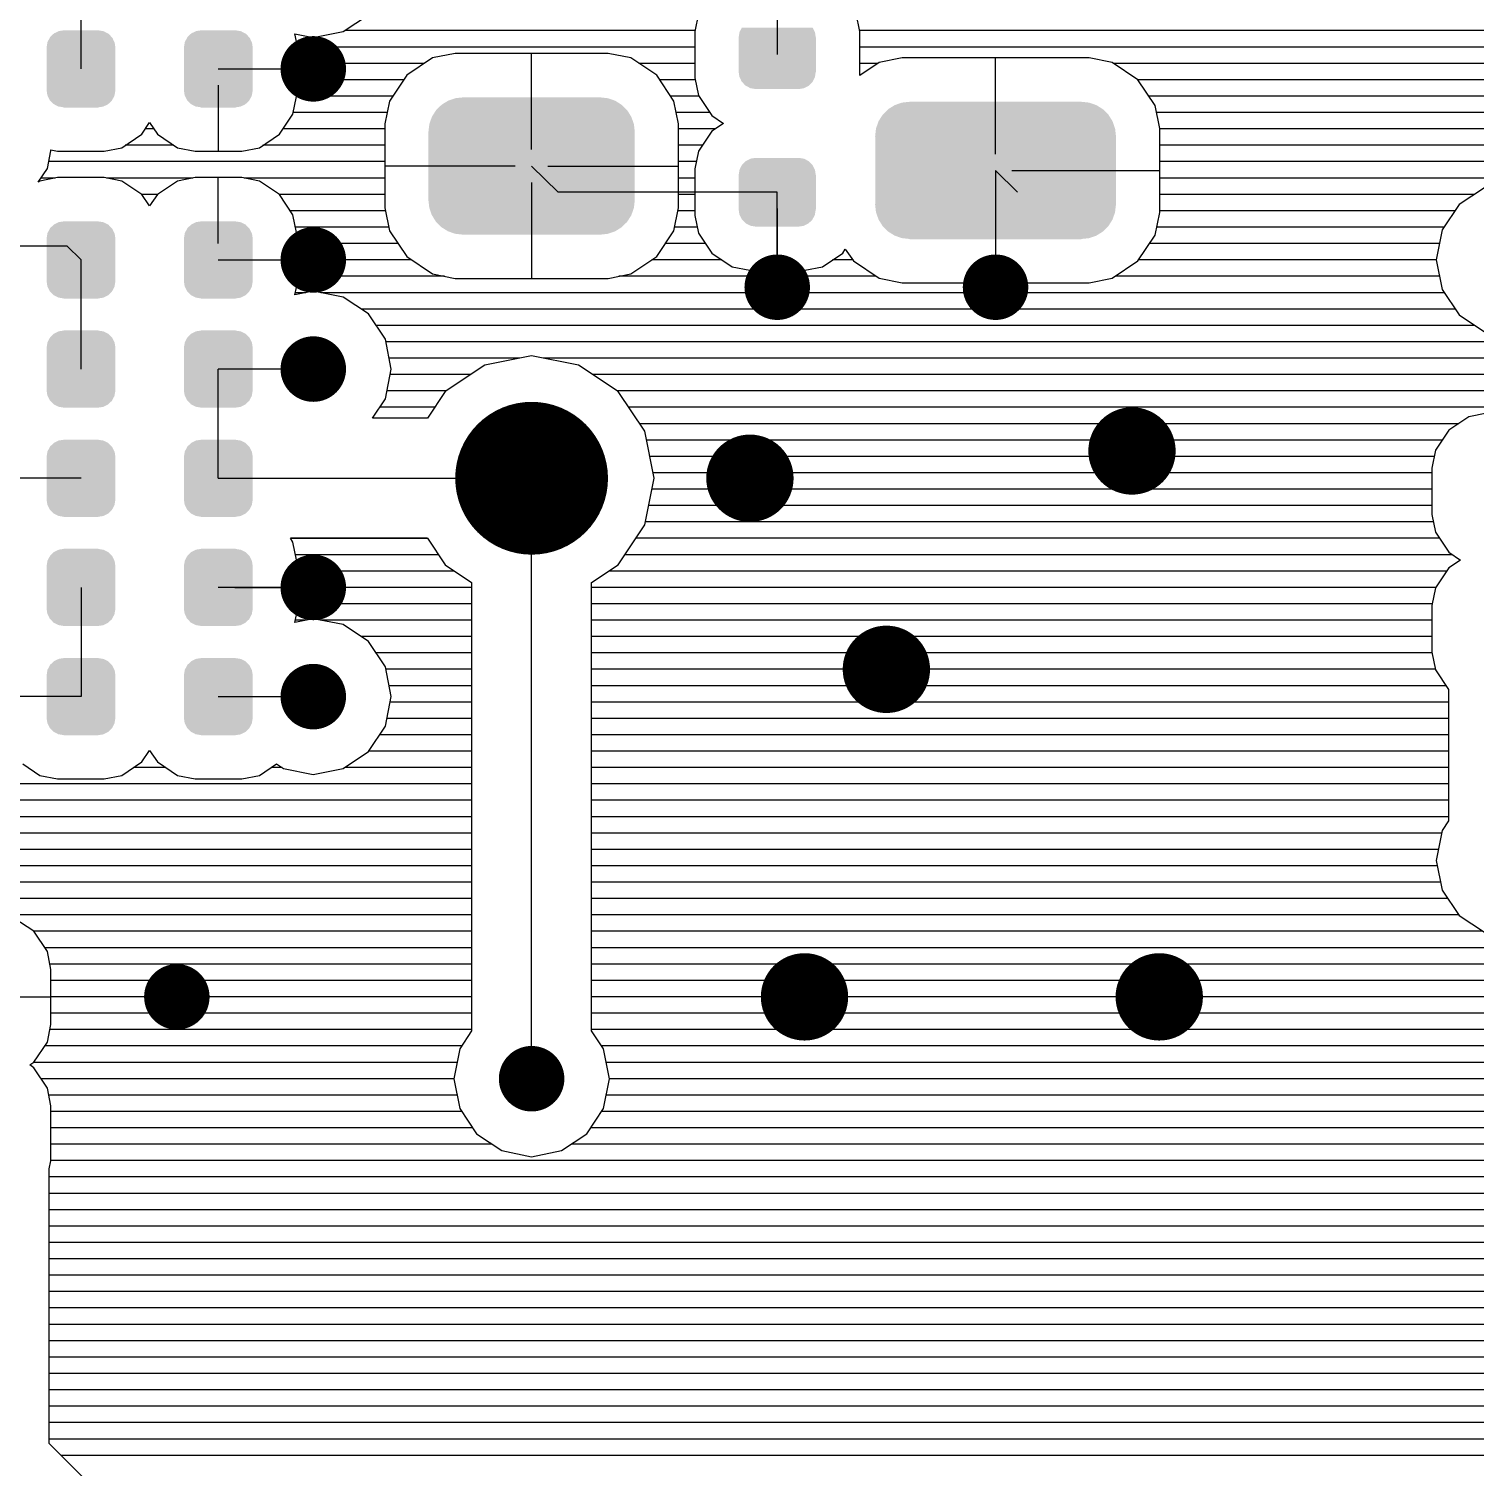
# Model space of a CAD drawing. Extents: x 295 to 953, y 10 to 290.
# Drawn here: x 559.06 to 602.8, y 103.53 to 147.03 of the extents above; entities that cross this region are included whole.
import ezdxf

# ---------------------------------------------------------------- set-up
doc = ezdxf.new("R2010")
doc.units = 0
doc.header["$LTSCALE"] = 5
doc.header["$MEASUREMENT"] = 0
doc.layers.get('0').update_dxf_attribs({"linetype": 'CONTINUOUS', "lineweight": 25})
doc.layers.add('DV-DPO-A6_BOT', color=7, linetype='CONTINUOUS')

msp = doc.modelspace()

# ---------------------------------------------------------------- linework, layer by layer
for points, const_width in [([(568.155, 145.823, -1), (567.164, 145.823, -1)], 0.991), ([(568.155, 140.045, -1), (567.164, 140.045, -1)], 0.991), ([(582.188, 139.219, -1), (581.198, 139.219, -1)], 0.991), ([(588.792, 139.219, -1), (587.802, 139.219, -1)], 0.991), ([(568.155, 136.743, -1), (567.164, 136.743, -1)], 0.991), ([(575.419, 133.441, -1), (573.108, 133.441, -1)], 2.311), ([(593.085, 134.266, -1), (591.764, 134.266, -1)], 1.321), ([(581.528, 133.441, -1), (580.207, 133.441, -1)], 1.321), ([(568.155, 130.139, -1), (567.164, 130.139, -1)], 0.991), ([(585.655, 127.662, -1), (584.334, 127.662, -1)], 1.321), ([(568.155, 126.837, -1), (567.164, 126.837, -1)], 0.991), ([(583.179, 117.756, -1), (581.858, 117.756, -1)], 1.321), ([(593.91, 117.756, -1), (592.589, 117.756, -1)], 1.321), ([(564.027, 117.756, -1), (563.037, 117.756, -1)], 0.991), ([(574.759, 115.28, -1), (573.768, 115.28, -1)], 0.991)]:
    msp.add_lwpolyline(points, format="xyb", close=True, dxfattribs=dict(const_width=const_width))
for points in [[(561.283, 146.967), (561.154, 146.988), (559.966, 146.967), (560.111, 146.988)], [(561.154, 146.988), (561.154, 146.992), (560.111, 146.988), (560.111, 146.992)], [(565.437, 146.967), (565.308, 146.988), (564.12, 146.967), (564.265, 146.988)], [(565.308, 146.988), (565.308, 146.992), (564.265, 146.988), (564.265, 146.992)], [(582.829, 146.937), (582.766, 147.069), (580.553, 146.937), (580.622, 147.069)], [(561.673, 146.474), (561.651, 146.619), (559.593, 146.474), (559.617, 146.619)], [(561.651, 146.619), (561.642, 146.636), (559.617, 146.619), (559.62, 146.636)], [(561.642, 146.636), (561.579, 146.767), (559.62, 146.636), (559.69, 146.767)], [(561.579, 146.767), (561.564, 146.782), (559.69, 146.767), (559.697, 146.782)], [(561.564, 146.782), (561.464, 146.886), (559.697, 146.782), (559.805, 146.886)], [(561.464, 146.886), (561.443, 146.896), (559.805, 146.886), (559.817, 146.896)], [(561.443, 146.896), (561.317, 146.962), (559.817, 146.896), (559.954, 146.962)], [(561.317, 146.962), (561.283, 146.967), (559.954, 146.962), (559.966, 146.967)], [(565.827, 146.474), (565.805, 146.619), (563.746, 146.474), (563.771, 146.619)], [(565.805, 146.619), (565.796, 146.636), (563.771, 146.619), (563.774, 146.636)], [(565.796, 146.636), (565.733, 146.767), (563.774, 146.636), (563.844, 146.767)], [(565.733, 146.767), (565.718, 146.782), (563.844, 146.767), (563.851, 146.782)], [(565.718, 146.782), (565.618, 146.886), (563.851, 146.782), (563.959, 146.886)], [(565.618, 146.886), (565.597, 146.896), (563.959, 146.886), (563.971, 146.896)], [(565.597, 146.896), (565.471, 146.962), (563.971, 146.896), (564.108, 146.962)], [(565.471, 146.962), (565.437, 146.967), (564.108, 146.962), (564.12, 146.967)], [(582.862, 145.731), (582.862, 146.774), (580.524, 145.731), (580.524, 146.774)], [(582.858, 146.774), (582.837, 146.921), (580.527, 146.774), (580.551, 146.921)], [(582.837, 146.921), (582.829, 146.937), (580.551, 146.921), (580.553, 146.937)], [(561.673, 146.471), (561.673, 146.474), (559.593, 146.471), (559.593, 146.474)], [(561.673, 145.176), (561.673, 146.471), (559.593, 145.176), (559.593, 146.471)], [(565.827, 146.471), (565.827, 146.474), (563.746, 146.471), (563.746, 146.474)], [(565.827, 145.176), (565.827, 146.471), (563.746, 145.176), (563.746, 146.471)], [(582.835, 145.585), (582.858, 145.731), (580.548, 145.585), (580.527, 145.731)], [(582.832, 145.568), (582.835, 145.585), (580.556, 145.568), (580.548, 145.585)], [(582.763, 145.436), (582.832, 145.568), (580.619, 145.436), (580.556, 145.568)], [(582.756, 145.422), (582.763, 145.436), (580.633, 145.422), (580.619, 145.436)], [(582.648, 145.317), (582.756, 145.422), (580.734, 145.317), (580.633, 145.422)], [(582.638, 145.307), (582.648, 145.317), (580.753, 145.307), (580.734, 145.317)], [(582.5, 145.24), (582.638, 145.307), (580.88, 145.24), (580.753, 145.307)], [(582.489, 145.234), (582.5, 145.24), (580.911, 145.234), (580.88, 145.24)], [(582.343, 145.212), (582.489, 145.234), (581.042, 145.212), (580.911, 145.234)], [(561.673, 145.173), (561.673, 145.176), (559.593, 145.173), (559.593, 145.176)], [(561.648, 145.028), (561.673, 145.173), (559.615, 145.028), (559.593, 145.173)], [(561.645, 145.01), (561.648, 145.028), (559.623, 145.01), (559.615, 145.028)], [(561.576, 144.879), (561.645, 145.01), (559.687, 144.879), (559.623, 145.01)], [(561.568, 144.864), (561.576, 144.879), (559.701, 144.864), (559.687, 144.879)], [(561.46, 144.761), (561.568, 144.864), (559.802, 144.761), (559.701, 144.864)], [(565.827, 145.173), (565.827, 145.176), (563.746, 145.173), (563.746, 145.176)], [(565.802, 145.028), (565.827, 145.173), (563.768, 145.028), (563.746, 145.173)], [(565.799, 145.01), (565.802, 145.028), (563.777, 145.01), (563.768, 145.028)], [(565.73, 144.879), (565.799, 145.01), (563.841, 144.879), (563.777, 145.01)], [(565.722, 144.864), (565.73, 144.879), (563.855, 144.864), (563.841, 144.879)], [(565.614, 144.761), (565.722, 144.864), (563.956, 144.761), (563.855, 144.864)], [(576.982, 144.739), (576.797, 144.856), (571.542, 144.739), (571.732, 144.856)], [(576.797, 144.856), (576.782, 144.862), (571.732, 144.856), (571.741, 144.862)], [(576.782, 144.862), (576.576, 144.934), (571.741, 144.862), (571.955, 144.934)], [(576.576, 144.934), (576.552, 144.937), (571.955, 144.934), (571.963, 144.937)], [(576.552, 144.937), (576.344, 144.96), (571.963, 144.937), (572.183, 144.96)], [(576.344, 144.96), (576.344, 144.965), (572.183, 144.96), (572.183, 144.965)], [(591.341, 144.728), (591.128, 144.802), (585.251, 144.728), (585.468, 144.802)], [(591.128, 144.802), (591.115, 144.803), (585.468, 144.802), (585.472, 144.803)], [(591.115, 144.803), (590.896, 144.827), (585.472, 144.803), (585.698, 144.827)], [(590.896, 144.827), (590.896, 144.833), (585.698, 144.827), (585.698, 144.833)], [(561.449, 144.75), (561.46, 144.761), (559.822, 144.75), (559.802, 144.761)], [(561.311, 144.685), (561.449, 144.75), (559.948, 144.685), (559.822, 144.75)], [(561.3, 144.68), (561.311, 144.685), (559.982, 144.68), (559.948, 144.685)], [(561.154, 144.659), (561.3, 144.68), (560.111, 144.659), (559.982, 144.68)], [(561.154, 144.654), (561.154, 144.659), (560.111, 144.654), (560.111, 144.659)], [(565.603, 144.75), (565.614, 144.761), (563.976, 144.75), (563.956, 144.761)], [(565.465, 144.685), (565.603, 144.75), (564.102, 144.685), (563.976, 144.75)], [(565.454, 144.68), (565.465, 144.685), (564.136, 144.68), (564.102, 144.685)], [(565.308, 144.659), (565.454, 144.68), (564.265, 144.659), (564.136, 144.68)], [(565.308, 144.654), (565.308, 144.659), (564.265, 144.654), (564.265, 144.659)], [(577.355, 144.157), (577.283, 144.366), (571.17, 144.157), (571.245, 144.366)], [(577.283, 144.366), (577.276, 144.378), (571.245, 144.366), (571.249, 144.378)], [(577.276, 144.378), (577.16, 144.565), (571.249, 144.378), (571.369, 144.565)], [(577.16, 144.565), (577.15, 144.575), (571.369, 144.565), (571.375, 144.575)], [(577.15, 144.575), (576.995, 144.731), (571.375, 144.575), (571.534, 144.731)], [(576.995, 144.731), (576.982, 144.739), (571.534, 144.731), (571.542, 144.739)], [(591.833, 144.242), (591.713, 144.435), (584.76, 144.242), (584.882, 144.435)], [(591.713, 144.435), (591.708, 144.44), (584.882, 144.435), (584.885, 144.44)], [(591.708, 144.44), (591.547, 144.6), (584.885, 144.44), (585.047, 144.6)], [(591.547, 144.6), (591.541, 144.605), (585.047, 144.6), (585.051, 144.605)], [(591.541, 144.605), (591.349, 144.725), (585.051, 144.605), (585.246, 144.725)], [(591.349, 144.725), (591.341, 144.728), (585.246, 144.725), (585.251, 144.728)], [(577.384, 143.925), (577.359, 144.145), (571.143, 143.925), (571.169, 144.145)], [(577.384, 143.921), (577.384, 143.925), (571.143, 143.921), (571.143, 143.925)], [(577.384, 141.848), (577.384, 143.921), (571.143, 141.848), (571.143, 143.921)], [(577.359, 144.145), (577.355, 144.157), (571.169, 144.145), (571.17, 144.157)], [(591.939, 143.789), (591.914, 144.015), (584.655, 143.789), (584.681, 144.015)], [(591.914, 144.015), (591.911, 144.022), (584.681, 144.015), (584.682, 144.022)], [(591.911, 144.022), (591.837, 144.236), (584.682, 144.022), (584.757, 144.236)], [(591.837, 144.236), (591.833, 144.242), (584.757, 144.236), (584.76, 144.242)], [(591.936, 143.706), (591.939, 143.789), (584.658, 143.706), (584.655, 143.789)], [(591.936, 141.798), (591.936, 143.706), (584.658, 141.798), (584.658, 143.706)], [(582.633, 143.038), (582.506, 143.105), (580.748, 143.038), (580.885, 143.105)], [(582.506, 143.105), (582.475, 143.11), (580.885, 143.105), (580.896, 143.11)], [(582.475, 143.11), (582.343, 143.132), (580.896, 143.11), (581.042, 143.132)], [(582.862, 141.57), (582.862, 142.614), (580.524, 141.57), (580.524, 142.614)], [(582.858, 142.614), (582.837, 142.76), (580.527, 142.614), (580.551, 142.76)], [(582.837, 142.76), (582.829, 142.777), (580.551, 142.76), (580.553, 142.777)], [(582.829, 142.777), (582.766, 142.909), (580.553, 142.777), (580.622, 142.909)], [(582.766, 142.909), (582.753, 142.923), (580.622, 142.909), (580.63, 142.923)], [(582.753, 142.923), (582.652, 143.028), (580.63, 142.923), (580.737, 143.028)], [(582.652, 143.028), (582.633, 143.038), (580.737, 143.028), (580.748, 143.038)], [(577.384, 141.844), (577.384, 141.848), (571.143, 141.844), (571.143, 141.848)], [(577.358, 141.624), (577.384, 141.844), (571.168, 141.624), (571.143, 141.844)], [(591.939, 141.716), (591.936, 141.798), (584.655, 141.716), (584.658, 141.798)], [(577.356, 141.612), (577.358, 141.624), (571.172, 141.612), (571.168, 141.624)], [(577.282, 141.403), (577.356, 141.612), (571.243, 141.403), (571.172, 141.612)], [(577.278, 141.392), (577.282, 141.403), (571.251, 141.392), (571.243, 141.403)], [(577.158, 141.204), (577.278, 141.392), (571.367, 141.204), (571.251, 141.392)], [(582.835, 141.424), (582.858, 141.57), (580.548, 141.424), (580.527, 141.57)], [(582.832, 141.407), (582.835, 141.424), (580.556, 141.407), (580.548, 141.424)], [(582.763, 141.275), (582.832, 141.407), (580.619, 141.275), (580.556, 141.407)], [(591.913, 141.49), (591.939, 141.716), (584.68, 141.49), (584.655, 141.716)], [(591.912, 141.483), (591.913, 141.49), (584.682, 141.483), (584.68, 141.49)], [(591.836, 141.269), (591.912, 141.483), (584.757, 141.269), (584.682, 141.483)], [(561.642, 140.858), (561.579, 140.989), (559.62, 140.858), (559.69, 140.989)], [(561.579, 140.989), (561.564, 141.004), (559.69, 140.989), (559.697, 141.004)], [(561.564, 141.004), (561.464, 141.107), (559.697, 141.004), (559.805, 141.107)], [(561.464, 141.107), (561.443, 141.118), (559.805, 141.107), (559.817, 141.118)], [(561.443, 141.118), (561.317, 141.183), (559.817, 141.118), (559.954, 141.183)], [(561.317, 141.183), (561.283, 141.189), (559.954, 141.183), (559.966, 141.189)], [(561.283, 141.189), (561.154, 141.209), (559.966, 141.189), (560.111, 141.209)], [(561.154, 141.209), (561.154, 141.214), (560.111, 141.209), (560.111, 141.214)], [(565.796, 140.858), (565.733, 140.989), (563.774, 140.858), (563.844, 140.989)], [(565.733, 140.989), (565.718, 141.004), (563.844, 140.989), (563.851, 141.004)], [(565.718, 141.004), (565.618, 141.107), (563.851, 141.004), (563.959, 141.107)], [(565.618, 141.107), (565.597, 141.118), (563.959, 141.107), (563.971, 141.118)], [(565.597, 141.118), (565.471, 141.183), (563.971, 141.118), (564.108, 141.183)], [(565.471, 141.183), (565.437, 141.189), (564.108, 141.183), (564.12, 141.189)], [(565.437, 141.189), (565.308, 141.209), (564.12, 141.189), (564.265, 141.209)], [(565.308, 141.209), (565.308, 141.214), (564.265, 141.209), (564.265, 141.214)], [(577.152, 141.194), (577.158, 141.204), (571.377, 141.194), (571.367, 141.204)], [(576.993, 141.038), (577.152, 141.194), (571.532, 141.038), (571.377, 141.194)], [(576.985, 141.03), (576.993, 141.038), (571.544, 141.03), (571.532, 141.038)], [(576.794, 140.913), (576.985, 141.03), (571.73, 140.913), (571.544, 141.03)], [(576.786, 140.907), (576.794, 140.913), (571.745, 140.907), (571.73, 140.913)], [(576.572, 140.835), (576.786, 140.907), (571.951, 140.835), (571.745, 140.907)], [(582.756, 141.261), (582.763, 141.275), (580.633, 141.261), (580.619, 141.275)], [(582.648, 141.156), (582.756, 141.261), (580.734, 141.156), (580.633, 141.261)], [(582.638, 141.146), (582.648, 141.156), (580.753, 141.146), (580.734, 141.156)], [(582.5, 141.079), (582.638, 141.146), (580.88, 141.079), (580.753, 141.146)], [(582.489, 141.074), (582.5, 141.079), (580.911, 141.074), (580.88, 141.079)], [(582.343, 141.052), (582.489, 141.074), (581.042, 141.052), (580.911, 141.074)], [(591.834, 141.262), (591.836, 141.269), (584.76, 141.262), (584.757, 141.269)], [(591.712, 141.07), (591.834, 141.262), (584.881, 141.07), (584.76, 141.262)], [(591.709, 141.065), (591.712, 141.07), (584.886, 141.065), (584.881, 141.07)], [(591.546, 140.905), (591.709, 141.065), (585.046, 140.905), (584.886, 141.065)], [(591.542, 140.9), (591.546, 140.905), (585.053, 140.9), (585.046, 140.905)], [(591.348, 140.78), (591.542, 140.9), (585.244, 140.78), (585.053, 140.9)], [(561.673, 140.695), (561.651, 140.84), (559.593, 140.695), (559.617, 140.84)], [(561.673, 140.692), (561.673, 140.695), (559.593, 140.692), (559.593, 140.695)], [(561.673, 139.398), (561.673, 140.692), (559.593, 139.398), (559.593, 140.692)], [(561.651, 140.84), (561.642, 140.858), (559.617, 140.84), (559.62, 140.858)], [(565.827, 140.695), (565.805, 140.84), (563.746, 140.695), (563.771, 140.84)], [(565.827, 140.692), (565.827, 140.695), (563.746, 140.692), (563.746, 140.695)], [(565.827, 139.398), (565.827, 140.692), (563.746, 139.398), (563.746, 140.692)], [(565.805, 140.84), (565.796, 140.858), (563.771, 140.84), (563.774, 140.858)], [(576.564, 140.833), (576.572, 140.835), (571.975, 140.833), (571.951, 140.835)], [(576.344, 140.809), (576.564, 140.833), (572.183, 140.809), (571.975, 140.833)], [(576.344, 140.804), (576.344, 140.809), (572.183, 140.804), (572.183, 140.809)], [(591.343, 140.777), (591.348, 140.78), (585.253, 140.777), (585.244, 140.78)], [(591.126, 140.703), (591.343, 140.777), (585.466, 140.703), (585.253, 140.777)], [(591.122, 140.702), (591.126, 140.703), (585.479, 140.702), (585.466, 140.703)], [(590.896, 140.678), (591.122, 140.702), (585.698, 140.678), (585.479, 140.702)], [(590.896, 140.672), (590.896, 140.678), (585.698, 140.672), (585.698, 140.678)], [(561.673, 139.394), (561.673, 139.398), (559.593, 139.394), (559.593, 139.398)], [(561.648, 139.249), (561.673, 139.394), (559.615, 139.249), (559.593, 139.394)], [(561.645, 139.232), (561.648, 139.249), (559.623, 139.232), (559.615, 139.249)], [(561.576, 139.101), (561.645, 139.232), (559.687, 139.101), (559.623, 139.232)], [(565.827, 139.394), (565.827, 139.398), (563.746, 139.394), (563.746, 139.398)], [(565.802, 139.249), (565.827, 139.394), (563.768, 139.249), (563.746, 139.394)], [(565.799, 139.232), (565.802, 139.249), (563.777, 139.232), (563.768, 139.249)], [(565.73, 139.101), (565.799, 139.232), (563.841, 139.101), (563.777, 139.232)], [(561.568, 139.086), (561.576, 139.101), (559.701, 139.086), (559.687, 139.101)], [(561.46, 138.983), (561.568, 139.086), (559.802, 138.983), (559.701, 139.086)], [(561.449, 138.972), (561.46, 138.983), (559.822, 138.972), (559.802, 138.983)], [(561.311, 138.906), (561.449, 138.972), (559.948, 138.906), (559.822, 138.972)], [(561.3, 138.901), (561.311, 138.906), (559.982, 138.901), (559.948, 138.906)], [(561.154, 138.88), (561.3, 138.901), (560.111, 138.88), (559.982, 138.901)], [(561.154, 138.876), (561.154, 138.88), (560.111, 138.876), (560.111, 138.88)], [(565.722, 139.086), (565.73, 139.101), (563.855, 139.086), (563.841, 139.101)], [(565.614, 138.983), (565.722, 139.086), (563.956, 138.983), (563.855, 139.086)], [(565.603, 138.972), (565.614, 138.983), (563.976, 138.972), (563.956, 138.983)], [(565.465, 138.906), (565.603, 138.972), (564.102, 138.906), (563.976, 138.972)], [(565.454, 138.901), (565.465, 138.906), (564.136, 138.901), (564.102, 138.906)], [(565.308, 138.88), (565.454, 138.901), (564.265, 138.88), (564.136, 138.901)], [(565.308, 138.876), (565.308, 138.88), (564.265, 138.876), (564.265, 138.88)], [(561.564, 137.702), (561.464, 137.805), (559.697, 137.702), (559.805, 137.805)], [(561.464, 137.805), (561.443, 137.816), (559.805, 137.805), (559.817, 137.816)], [(561.443, 137.816), (561.317, 137.881), (559.817, 137.816), (559.954, 137.881)], [(561.317, 137.881), (561.283, 137.887), (559.954, 137.881), (559.966, 137.887)], [(561.283, 137.887), (561.154, 137.907), (559.966, 137.887), (560.111, 137.907)], [(561.154, 137.907), (561.154, 137.912), (560.111, 137.907), (560.111, 137.912)], [(565.718, 137.702), (565.618, 137.805), (563.851, 137.702), (563.959, 137.805)], [(565.618, 137.805), (565.597, 137.816), (563.959, 137.805), (563.971, 137.816)], [(565.597, 137.816), (565.471, 137.881), (563.971, 137.816), (564.108, 137.881)], [(565.471, 137.881), (565.437, 137.887), (564.108, 137.881), (564.12, 137.887)], [(565.437, 137.887), (565.308, 137.907), (564.12, 137.887), (564.265, 137.907)], [(565.308, 137.907), (565.308, 137.912), (564.265, 137.907), (564.265, 137.912)], [(561.673, 137.393), (561.651, 137.538), (559.593, 137.393), (559.617, 137.538)], [(561.673, 137.39), (561.673, 137.393), (559.593, 137.39), (559.593, 137.393)], [(561.673, 136.096), (561.673, 137.39), (559.593, 136.096), (559.593, 137.39)], [(561.651, 137.538), (561.642, 137.556), (559.617, 137.538), (559.62, 137.556)], [(561.642, 137.556), (561.579, 137.687), (559.62, 137.556), (559.69, 137.687)], [(561.579, 137.687), (561.564, 137.702), (559.69, 137.687), (559.697, 137.702)], [(565.827, 137.393), (565.805, 137.538), (563.746, 137.393), (563.771, 137.538)], [(565.827, 137.39), (565.827, 137.393), (563.746, 137.39), (563.746, 137.393)], [(565.827, 136.096), (565.827, 137.39), (563.746, 136.096), (563.746, 137.39)], [(565.805, 137.538), (565.796, 137.556), (563.771, 137.538), (563.774, 137.556)], [(565.796, 137.556), (565.733, 137.687), (563.774, 137.556), (563.844, 137.687)], [(565.733, 137.687), (565.718, 137.702), (563.844, 137.687), (563.851, 137.702)], [(561.673, 136.092), (561.673, 136.096), (559.593, 136.092), (559.593, 136.096)], [(561.648, 135.947), (561.673, 136.092), (559.615, 135.947), (559.593, 136.092)], [(565.827, 136.092), (565.827, 136.096), (563.746, 136.092), (563.746, 136.096)], [(565.802, 135.947), (565.827, 136.092), (563.768, 135.947), (563.746, 136.092)], [(561.645, 135.93), (561.648, 135.947), (559.623, 135.93), (559.615, 135.947)], [(561.576, 135.799), (561.645, 135.93), (559.687, 135.799), (559.623, 135.93)], [(561.568, 135.784), (561.576, 135.799), (559.701, 135.784), (559.687, 135.799)], [(561.46, 135.681), (561.568, 135.784), (559.802, 135.681), (559.701, 135.784)], [(561.449, 135.67), (561.46, 135.681), (559.822, 135.67), (559.802, 135.681)], [(561.311, 135.604), (561.449, 135.67), (559.948, 135.604), (559.822, 135.67)], [(565.799, 135.93), (565.802, 135.947), (563.777, 135.93), (563.768, 135.947)], [(565.73, 135.799), (565.799, 135.93), (563.841, 135.799), (563.777, 135.93)], [(565.722, 135.784), (565.73, 135.799), (563.855, 135.784), (563.841, 135.799)], [(565.614, 135.681), (565.722, 135.784), (563.956, 135.681), (563.855, 135.784)], [(565.603, 135.67), (565.614, 135.681), (563.976, 135.67), (563.956, 135.681)], [(565.465, 135.604), (565.603, 135.67), (564.102, 135.604), (563.976, 135.67)], [(561.3, 135.599), (561.311, 135.604), (559.982, 135.599), (559.948, 135.604)], [(561.154, 135.578), (561.3, 135.599), (560.111, 135.578), (559.982, 135.599)], [(561.154, 135.574), (561.154, 135.578), (560.111, 135.574), (560.111, 135.578)], [(565.454, 135.599), (565.465, 135.604), (564.136, 135.599), (564.102, 135.604)], [(565.308, 135.578), (565.454, 135.599), (564.265, 135.578), (564.136, 135.599)], [(565.308, 135.574), (565.308, 135.578), (564.265, 135.574), (564.265, 135.578)], [(561.642, 134.254), (561.579, 134.385), (559.62, 134.254), (559.69, 134.385)], [(561.579, 134.385), (561.564, 134.4), (559.69, 134.385), (559.697, 134.4)], [(561.564, 134.4), (561.464, 134.503), (559.697, 134.4), (559.805, 134.503)], [(561.464, 134.503), (561.443, 134.514), (559.805, 134.503), (559.817, 134.514)], [(561.443, 134.514), (561.317, 134.579), (559.817, 134.514), (559.954, 134.579)], [(561.317, 134.579), (561.283, 134.585), (559.954, 134.579), (559.966, 134.585)], [(561.283, 134.585), (561.154, 134.605), (559.966, 134.585), (560.111, 134.605)], [(561.154, 134.605), (561.154, 134.61), (560.111, 134.605), (560.111, 134.61)], [(565.796, 134.254), (565.733, 134.385), (563.774, 134.254), (563.844, 134.385)], [(565.733, 134.385), (565.718, 134.4), (563.844, 134.385), (563.851, 134.4)], [(565.718, 134.4), (565.618, 134.503), (563.851, 134.4), (563.959, 134.503)], [(565.618, 134.503), (565.597, 134.514), (563.959, 134.503), (563.971, 134.514)], [(565.597, 134.514), (565.471, 134.579), (563.971, 134.514), (564.108, 134.579)], [(565.471, 134.579), (565.437, 134.585), (564.108, 134.579), (564.12, 134.585)], [(565.437, 134.585), (565.308, 134.605), (564.12, 134.585), (564.265, 134.605)], [(565.308, 134.605), (565.308, 134.61), (564.265, 134.605), (564.265, 134.61)], [(561.673, 134.091), (561.651, 134.236), (559.593, 134.091), (559.617, 134.236)], [(561.673, 134.088), (561.673, 134.091), (559.593, 134.088), (559.593, 134.091)], [(561.673, 132.794), (561.673, 134.088), (559.593, 132.794), (559.593, 134.088)], [(561.651, 134.236), (561.642, 134.254), (559.617, 134.236), (559.62, 134.254)], [(565.827, 134.091), (565.805, 134.236), (563.746, 134.091), (563.771, 134.236)], [(565.827, 134.088), (565.827, 134.091), (563.746, 134.088), (563.746, 134.091)], [(565.827, 132.794), (565.827, 134.088), (563.746, 132.794), (563.746, 134.088)], [(565.805, 134.236), (565.796, 134.254), (563.771, 134.236), (563.774, 134.254)], [(561.673, 132.79), (561.673, 132.794), (559.593, 132.79), (559.593, 132.794)], [(561.648, 132.645), (561.673, 132.79), (559.615, 132.645), (559.593, 132.79)], [(561.645, 132.628), (561.648, 132.645), (559.623, 132.628), (559.615, 132.645)], [(561.576, 132.497), (561.645, 132.628), (559.687, 132.497), (559.623, 132.628)], [(565.827, 132.79), (565.827, 132.794), (563.746, 132.79), (563.746, 132.794)], [(565.802, 132.645), (565.827, 132.79), (563.768, 132.645), (563.746, 132.79)], [(565.799, 132.628), (565.802, 132.645), (563.777, 132.628), (563.768, 132.645)], [(565.73, 132.497), (565.799, 132.628), (563.841, 132.497), (563.777, 132.628)], [(561.568, 132.482), (561.576, 132.497), (559.701, 132.482), (559.687, 132.497)], [(561.46, 132.379), (561.568, 132.482), (559.802, 132.379), (559.701, 132.482)], [(561.449, 132.368), (561.46, 132.379), (559.822, 132.368), (559.802, 132.379)], [(561.311, 132.302), (561.449, 132.368), (559.948, 132.302), (559.822, 132.368)], [(561.3, 132.297), (561.311, 132.302), (559.982, 132.297), (559.948, 132.302)], [(561.154, 132.276), (561.3, 132.297), (560.111, 132.276), (559.982, 132.297)], [(561.154, 132.272), (561.154, 132.276), (560.111, 132.272), (560.111, 132.276)], [(565.722, 132.482), (565.73, 132.497), (563.855, 132.482), (563.841, 132.497)], [(565.614, 132.379), (565.722, 132.482), (563.956, 132.379), (563.855, 132.482)], [(565.603, 132.368), (565.614, 132.379), (563.976, 132.368), (563.956, 132.379)], [(565.465, 132.302), (565.603, 132.368), (564.102, 132.302), (563.976, 132.368)], [(565.454, 132.297), (565.465, 132.302), (564.136, 132.297), (564.102, 132.302)], [(565.308, 132.276), (565.454, 132.297), (564.265, 132.276), (564.136, 132.297)], [(565.308, 132.272), (565.308, 132.276), (564.265, 132.272), (564.265, 132.276)], [(561.443, 131.212), (561.317, 131.277), (559.817, 131.212), (559.954, 131.277)], [(561.317, 131.277), (561.283, 131.283), (559.954, 131.277), (559.966, 131.283)], [(561.283, 131.283), (561.154, 131.303), (559.966, 131.283), (560.111, 131.303)], [(561.154, 131.303), (561.154, 131.308), (560.111, 131.303), (560.111, 131.308)], [(565.597, 131.212), (565.471, 131.277), (563.971, 131.212), (564.108, 131.277)], [(565.471, 131.277), (565.437, 131.283), (564.108, 131.277), (564.12, 131.283)], [(565.437, 131.283), (565.308, 131.303), (564.12, 131.283), (564.265, 131.303)], [(565.308, 131.303), (565.308, 131.308), (564.265, 131.303), (564.265, 131.308)], [(561.673, 130.789), (561.651, 130.934), (559.593, 130.789), (559.617, 130.934)], [(561.651, 130.934), (561.642, 130.952), (559.617, 130.934), (559.62, 130.952)], [(561.642, 130.952), (561.579, 131.083), (559.62, 130.952), (559.69, 131.083)], [(561.579, 131.083), (561.564, 131.098), (559.69, 131.083), (559.697, 131.098)], [(561.564, 131.098), (561.464, 131.201), (559.697, 131.098), (559.805, 131.201)], [(561.464, 131.201), (561.443, 131.212), (559.805, 131.201), (559.817, 131.212)], [(565.827, 130.789), (565.805, 130.934), (563.746, 130.789), (563.771, 130.934)], [(565.805, 130.934), (565.796, 130.952), (563.771, 130.934), (563.774, 130.952)], [(565.796, 130.952), (565.733, 131.083), (563.774, 130.952), (563.844, 131.083)], [(565.733, 131.083), (565.718, 131.098), (563.844, 131.083), (563.851, 131.098)], [(565.718, 131.098), (565.618, 131.201), (563.851, 131.098), (563.959, 131.201)], [(565.618, 131.201), (565.597, 131.212), (563.959, 131.201), (563.971, 131.212)], [(561.673, 130.786), (561.673, 130.789), (559.593, 130.786), (559.593, 130.789)], [(561.673, 129.492), (561.673, 130.786), (559.593, 129.492), (559.593, 130.786)], [(565.827, 130.786), (565.827, 130.789), (563.746, 130.786), (563.746, 130.789)], [(565.827, 129.492), (565.827, 130.786), (563.746, 129.492), (563.746, 130.786)], [(561.673, 129.488), (561.673, 129.492), (559.593, 129.488), (559.593, 129.492)], [(561.648, 129.343), (561.673, 129.488), (559.615, 129.343), (559.593, 129.488)], [(565.827, 129.488), (565.827, 129.492), (563.746, 129.488), (563.746, 129.492)], [(565.802, 129.343), (565.827, 129.488), (563.768, 129.343), (563.746, 129.488)], [(561.645, 129.326), (561.648, 129.343), (559.623, 129.326), (559.615, 129.343)], [(561.576, 129.195), (561.645, 129.326), (559.687, 129.195), (559.623, 129.326)], [(561.568, 129.18), (561.576, 129.195), (559.701, 129.18), (559.687, 129.195)], [(561.46, 129.077), (561.568, 129.18), (559.802, 129.077), (559.701, 129.18)], [(561.449, 129.066), (561.46, 129.077), (559.822, 129.066), (559.802, 129.077)], [(561.311, 129), (561.449, 129.066), (559.948, 129), (559.822, 129.066)], [(565.799, 129.326), (565.802, 129.343), (563.777, 129.326), (563.768, 129.343)], [(565.73, 129.195), (565.799, 129.326), (563.841, 129.195), (563.777, 129.326)], [(565.722, 129.18), (565.73, 129.195), (563.855, 129.18), (563.841, 129.195)], [(565.614, 129.077), (565.722, 129.18), (563.956, 129.077), (563.855, 129.18)], [(565.603, 129.066), (565.614, 129.077), (563.976, 129.066), (563.956, 129.077)], [(565.465, 129), (565.603, 129.066), (564.102, 129), (563.976, 129.066)], [(561.3, 128.995), (561.311, 129), (559.982, 128.995), (559.948, 129)], [(561.154, 128.974), (561.3, 128.995), (560.111, 128.974), (559.982, 128.995)], [(561.154, 128.97), (561.154, 128.974), (560.111, 128.97), (560.111, 128.974)], [(565.454, 128.995), (565.465, 129), (564.136, 128.995), (564.102, 129)], [(565.308, 128.974), (565.454, 128.995), (564.265, 128.974), (564.136, 128.995)], [(565.308, 128.97), (565.308, 128.974), (564.265, 128.97), (564.265, 128.974)], [(561.642, 127.65), (561.579, 127.781), (559.62, 127.65), (559.69, 127.781)], [(561.579, 127.781), (561.564, 127.796), (559.69, 127.781), (559.697, 127.796)], [(561.564, 127.796), (561.464, 127.899), (559.697, 127.796), (559.805, 127.899)], [(561.464, 127.899), (561.443, 127.91), (559.805, 127.899), (559.817, 127.91)], [(561.443, 127.91), (561.317, 127.975), (559.817, 127.91), (559.954, 127.975)], [(561.317, 127.975), (561.283, 127.981), (559.954, 127.975), (559.966, 127.981)], [(561.283, 127.981), (561.154, 128.001), (559.966, 127.981), (560.111, 128.001)], [(561.154, 128.001), (561.154, 128.006), (560.111, 128.001), (560.111, 128.006)], [(565.796, 127.65), (565.733, 127.781), (563.774, 127.65), (563.844, 127.781)], [(565.733, 127.781), (565.718, 127.796), (563.844, 127.781), (563.851, 127.796)], [(565.718, 127.796), (565.618, 127.899), (563.851, 127.796), (563.959, 127.899)], [(565.618, 127.899), (565.597, 127.91), (563.959, 127.899), (563.971, 127.91)], [(565.597, 127.91), (565.471, 127.975), (563.971, 127.91), (564.108, 127.975)], [(565.471, 127.975), (565.437, 127.981), (564.108, 127.975), (564.12, 127.981)], [(565.437, 127.981), (565.308, 128.001), (564.12, 127.981), (564.265, 128.001)], [(565.308, 128.001), (565.308, 128.006), (564.265, 128.001), (564.265, 128.006)], [(561.673, 127.487), (561.651, 127.632), (559.593, 127.487), (559.617, 127.632)], [(561.673, 127.484), (561.673, 127.487), (559.593, 127.484), (559.593, 127.487)], [(561.673, 126.19), (561.673, 127.484), (559.593, 126.19), (559.593, 127.484)], [(561.651, 127.632), (561.642, 127.65), (559.617, 127.632), (559.62, 127.65)], [(565.827, 127.487), (565.805, 127.632), (563.746, 127.487), (563.771, 127.632)], [(565.827, 127.484), (565.827, 127.487), (563.746, 127.484), (563.746, 127.487)], [(565.827, 126.19), (565.827, 127.484), (563.746, 126.19), (563.746, 127.484)], [(565.805, 127.632), (565.796, 127.65), (563.771, 127.632), (563.774, 127.65)], [(561.673, 126.186), (561.673, 126.19), (559.593, 126.186), (559.593, 126.19)], [(561.648, 126.041), (561.673, 126.186), (559.615, 126.041), (559.593, 126.186)], [(561.645, 126.024), (561.648, 126.041), (559.623, 126.024), (559.615, 126.041)], [(561.576, 125.893), (561.645, 126.024), (559.687, 125.893), (559.623, 126.024)], [(565.827, 126.186), (565.827, 126.19), (563.746, 126.186), (563.746, 126.19)], [(565.802, 126.041), (565.827, 126.186), (563.768, 126.041), (563.746, 126.186)], [(565.799, 126.024), (565.802, 126.041), (563.777, 126.024), (563.768, 126.041)], [(565.73, 125.893), (565.799, 126.024), (563.841, 125.893), (563.777, 126.024)], [(561.568, 125.878), (561.576, 125.893), (559.701, 125.878), (559.687, 125.893)], [(561.46, 125.775), (561.568, 125.878), (559.802, 125.775), (559.701, 125.878)], [(561.449, 125.764), (561.46, 125.775), (559.822, 125.764), (559.802, 125.775)], [(561.311, 125.698), (561.449, 125.764), (559.948, 125.698), (559.822, 125.764)], [(561.3, 125.693), (561.311, 125.698), (559.982, 125.693), (559.948, 125.698)], [(561.154, 125.672), (561.3, 125.693), (560.111, 125.672), (559.982, 125.693)], [(561.154, 125.668), (561.154, 125.672), (560.111, 125.668), (560.111, 125.672)], [(565.722, 125.878), (565.73, 125.893), (563.855, 125.878), (563.841, 125.893)], [(565.614, 125.775), (565.722, 125.878), (563.956, 125.775), (563.855, 125.878)], [(565.603, 125.764), (565.614, 125.775), (563.976, 125.764), (563.956, 125.775)], [(565.465, 125.698), (565.603, 125.764), (564.102, 125.698), (563.976, 125.764)], [(565.454, 125.693), (565.465, 125.698), (564.136, 125.693), (564.102, 125.698)], [(565.308, 125.672), (565.454, 125.693), (564.265, 125.672), (564.136, 125.693)], [(565.308, 125.668), (565.308, 125.672), (564.265, 125.668), (564.265, 125.672)]]:
    msp.add_solid(points)
at = {"layer": 'DV-DPO-A6_BOT'}
for p, q in [((581.693, 151.173), (581.693, 146.253)), ((560.633, 145.823), (560.633, 149.125)), ((568.564, 146.953), (569.33, 147.461)), ((579.315, 147.494), (579.203, 146.953)), ((584.189, 146.953), (584.077, 147.494)), ((567.151, 146.655), (567.105, 146.88)), ((567.105, 146.88), (567.659, 146.768)), ((567.151, 144.991), (567.151, 146.655)), ((567.659, 146.768), (568.564, 146.953)), ((579.21, 146.979), (568.61, 146.979)), ((579.203, 146.953), (579.203, 145.553)), ((667.129, 146.979), (584.183, 146.979)), ((584.189, 145.619), (584.189, 146.953)), ((579.203, 146.484), (567.151, 146.484)), ((571.265, 146.154), (570.486, 145.632)), ((571.952, 146.286), (571.265, 146.154)), ((576.581, 146.286), (571.952, 146.286)), ((574.263, 143.38), (574.263, 146.286)), ((577.268, 146.154), (576.581, 146.286)), ((578.047, 145.632), (577.268, 146.154)), ((631.83, 146.484), (584.189, 146.484)), ((585.47, 146.154), (584.777, 146.015)), ((591.13, 146.154), (585.47, 146.154)), ((588.297, 143.248), (588.297, 146.154)), ((591.823, 146.015), (591.13, 146.154)), ((564.787, 145.823), (567.659, 145.823)), ((565.282, 145.823), (567.151, 145.823)), ((571.027, 145.988), (567.151, 145.988)), ((579.203, 145.988), (577.506, 145.988)), ((584.777, 146.015), (584.189, 145.619)), ((584.744, 145.988), (584.189, 145.988)), ((592.603, 145.493), (591.823, 146.015)), ((625.246, 145.988), (591.856, 145.988)), ((564.787, 145.328), (564.787, 143.334)), ((570.393, 145.493), (567.151, 145.493)), ((570.486, 145.632), (569.964, 144.846)), ((578.569, 144.846), (578.047, 145.632)), ((579.216, 145.493), (578.14, 145.493)), ((579.203, 145.553), (579.315, 145.018)), ((624.718, 145.493), (592.596, 145.493)), ((593.124, 144.714), (592.603, 145.493)), ((567.045, 144.456), (567.151, 144.991)), ((570.063, 144.998), (567.151, 144.998)), ((569.964, 144.846), (569.825, 144.159)), ((579.322, 144.998), (578.47, 144.998)), ((578.708, 144.159), (578.569, 144.846)), ((579.315, 145.018), (579.718, 144.41)), ((624.408, 144.998), (592.933, 144.998)), ((566.636, 143.849), (567.045, 144.456)), ((569.891, 144.503), (567.052, 144.503)), ((579.652, 144.503), (578.642, 144.503)), ((579.718, 144.41), (580.068, 144.172)), ((593.263, 144.02), (593.124, 144.714)), ((624.308, 144.503), (593.164, 144.503)), ((562.475, 143.849), (562.706, 144.199)), ((562.832, 144.007), (562.587, 144.007)), ((562.706, 144.199), (562.944, 143.849)), ((569.825, 144.007), (566.741, 144.007)), ((569.825, 144.159), (569.825, 141.617)), ((578.708, 141.617), (578.708, 144.159)), ((579.817, 144.007), (578.708, 144.007)), ((579.718, 143.941), (579.315, 143.334)), ((580.068, 144.172), (579.718, 143.941)), ((593.263, 141.478), (593.263, 144.02)), ((624.289, 144.007), (593.263, 144.007)), ((561.868, 143.439), (562.475, 143.849)), ((563.446, 143.512), (561.973, 143.512)), ((562.944, 143.849), (563.552, 143.439)), ((566.028, 143.439), (566.636, 143.849)), ((569.825, 143.512), (566.134, 143.512)), ((579.434, 143.512), (578.708, 143.512)), ((624.289, 143.512), (593.263, 143.512)), ((559.616, 142.805), (559.721, 143.34)), ((559.721, 143.34), (559.721, 143.373)), ((559.721, 143.373), (559.926, 143.334)), ((559.926, 143.334), (561.333, 143.334)), ((561.333, 143.334), (561.868, 143.439)), ((563.552, 143.439), (564.087, 143.334)), ((564.087, 143.334), (565.493, 143.334)), ((565.493, 143.334), (566.028, 143.439)), ((579.315, 143.334), (579.203, 142.799)), ((559.338, 142.396), (559.616, 142.805)), ((569.825, 143.017), (559.655, 143.017)), ((573.768, 142.885), (569.825, 142.885)), ((575.062, 142.092), (574.263, 142.885)), ((574.759, 142.885), (578.708, 142.885)), ((579.249, 143.017), (578.708, 143.017)), ((579.203, 142.799), (579.203, 141.392)), ((588.297, 142.752), (588.297, 139.219)), ((588.297, 142.752), (588.957, 142.092)), ((588.792, 142.752), (593.263, 142.752)), ((624.289, 143.017), (593.263, 143.017)), ((559.391, 142.429), (559.338, 142.396)), ((559.926, 142.535), (559.391, 142.429)), ((559.853, 142.521), (559.424, 142.521)), ((561.333, 142.535), (559.926, 142.535)), ((561.868, 142.429), (561.333, 142.535)), ((564.014, 142.521), (561.405, 142.521)), ((562.475, 142.026), (561.868, 142.429)), ((563.552, 142.429), (562.944, 142.026)), ((564.087, 142.535), (563.552, 142.429)), ((565.493, 142.535), (564.087, 142.535)), ((564.787, 140.54), (564.787, 142.535)), ((566.028, 142.429), (565.493, 142.535)), ((569.825, 142.521), (565.566, 142.521)), ((566.636, 142.026), (566.028, 142.429)), ((574.263, 142.389), (574.263, 139.483)), ((579.203, 142.521), (578.708, 142.521)), ((588.297, 142.257), (588.297, 139.351)), ((608.915, 142.521), (593.263, 142.521)), ((603.083, 142.224), (602.317, 141.716)), ((562.951, 142.026), (562.469, 142.026)), ((562.706, 141.676), (562.475, 142.026)), ((562.944, 142.026), (562.706, 141.676)), ((569.825, 142.026), (566.629, 142.026)), ((567.045, 141.412), (566.636, 142.026)), ((581.693, 142.092), (575.062, 142.092)), ((579.203, 142.026), (578.708, 142.026)), ((581.198, 142.092), (579.203, 142.092)), ((581.693, 139.219), (581.693, 142.092)), ((602.786, 142.026), (593.263, 142.026)), ((569.845, 141.531), (566.966, 141.531)), ((567.151, 140.877), (567.045, 141.412)), ((569.825, 141.617), (569.964, 140.923)), ((578.569, 140.923), (578.708, 141.617)), ((579.203, 141.531), (578.688, 141.531)), ((579.203, 141.392), (579.315, 140.857)), ((581.693, 141.597), (581.693, 139.734)), ((593.124, 140.791), (593.263, 141.478)), ((602.198, 141.531), (593.263, 141.531)), ((602.317, 141.716), (601.809, 140.95)), ((569.938, 141.035), (567.118, 141.035)), ((567.151, 139.213), (567.151, 140.877)), ((569.964, 140.923), (570.486, 140.144)), ((578.047, 140.144), (578.569, 140.923)), ((579.276, 141.035), (578.596, 141.035)), ((601.868, 141.035), (593.171, 141.035)), ((601.809, 140.95), (601.63, 140.045)), ((556.928, 140.474), (560.203, 140.474)), ((560.203, 140.474), (560.633, 140.045)), ((570.222, 140.54), (567.151, 140.54)), ((579.52, 140.54), (578.312, 140.54)), ((579.315, 140.857), (579.718, 140.25)), ((592.603, 140.012), (593.124, 140.791)), ((601.729, 140.54), (592.959, 140.54)), ((560.633, 136.743), (560.633, 140.045)), ((564.787, 140.045), (567.659, 140.045)), ((565.282, 140.045), (567.151, 140.045)), ((570.631, 140.045), (567.151, 140.045)), ((570.486, 140.144), (571.265, 139.622)), ((577.268, 139.622), (578.047, 140.144)), ((580.022, 140.045), (577.902, 140.045)), ((579.718, 140.25), (580.326, 139.84)), ((583.066, 139.84), (583.674, 140.25)), ((583.971, 140.045), (583.37, 140.045)), ((583.674, 140.25), (583.753, 140.368)), ((583.753, 140.368), (583.998, 140.012)), ((583.998, 140.012), (584.777, 139.49)), ((591.823, 139.49), (592.603, 140.012)), ((601.63, 140.045), (592.629, 140.045)), ((601.63, 140.045), (601.809, 139.147)), ((571.628, 139.55), (567.151, 139.55)), ((571.265, 139.622), (571.952, 139.483)), ((576.581, 139.483), (577.268, 139.622)), ((584.684, 139.55), (576.905, 139.55)), ((580.326, 139.84), (580.867, 139.734)), ((580.867, 139.734), (582.525, 139.734)), ((582.525, 139.734), (583.066, 139.84)), ((601.729, 139.55), (591.916, 139.55)), ((567.105, 138.988), (567.151, 139.213)), ((571.952, 139.483), (576.581, 139.483)), ((584.777, 139.49), (585.47, 139.351)), ((585.47, 139.351), (591.13, 139.351)), ((591.13, 139.351), (591.823, 139.49)), ((601.809, 139.147), (602.317, 138.381)), ((567.659, 139.1), (567.105, 138.988)), ((567.435, 139.054), (567.118, 139.054)), ((568.564, 138.922), (567.659, 139.1)), ((601.868, 139.054), (567.89, 139.054)), ((569.33, 138.414), (568.564, 138.922)), ((602.198, 138.559), (569.106, 138.559)), ((569.839, 137.648), (569.33, 138.414)), ((602.317, 138.381), (603.083, 137.872)), ((602.793, 138.064), (569.561, 138.064)), ((570.017, 136.743), (569.839, 137.648)), ((608.214, 137.568), (569.852, 137.568)), ((573.907, 137.073), (569.951, 137.073)), ((574.263, 137.146), (572.85, 136.862)), ((575.683, 136.862), (574.263, 137.146)), ((608.109, 137.073), (574.627, 137.073)), ((564.787, 133.441), (564.787, 136.743)), ((567.659, 136.743), (564.787, 136.743)), ((569.839, 135.845), (570.017, 136.743)), ((572.421, 136.578), (569.984, 136.578)), ((572.85, 136.862), (571.648, 136.063)), ((576.885, 136.063), (575.683, 136.862)), ((608.096, 136.578), (576.112, 136.578)), ((571.681, 136.082), (569.885, 136.082)), ((571.648, 136.063), (571.113, 135.257)), ((608.096, 136.082), (576.852, 136.082)), ((577.691, 134.861), (576.885, 136.063)), ((569.449, 135.257), (569.839, 135.845)), ((571.113, 135.257), (569.449, 135.257)), ((571.331, 135.587), (569.674, 135.587)), ((608.102, 135.587), (577.202, 135.587)), ((602.614, 135.303), (602.007, 134.894)), ((603.156, 135.409), (602.614, 135.303)), ((602.311, 135.092), (577.532, 135.092)), ((577.968, 133.441), (577.691, 134.861)), ((602.007, 134.894), (601.604, 134.286)), ((601.809, 134.597), (577.737, 134.597)), ((601.564, 134.101), (577.836, 134.101)), ((601.604, 134.286), (601.492, 133.745)), ((560.633, 133.441), (557.753, 133.441)), ((564.787, 133.441), (574.263, 133.441)), ((574.263, 115.28), (574.263, 133.441)), ((577.691, 132.028), (577.968, 133.441)), ((601.492, 133.606), (577.935, 133.606)), ((601.492, 133.745), (601.492, 132.345)), ((601.492, 133.111), (577.902, 133.111)), ((601.492, 132.615), (577.803, 132.615)), ((601.538, 132.12), (577.704, 132.12)), ((601.492, 132.345), (601.604, 131.81)), ((576.885, 130.826), (577.691, 132.028)), ((601.604, 131.81), (602.007, 131.202)), ((571.113, 131.625), (566.966, 131.625)), ((567.045, 131.506), (566.966, 131.625)), ((566.966, 131.625), (571.113, 131.625)), ((567.151, 130.971), (567.045, 131.506)), ((571.113, 131.625), (571.648, 130.826)), ((601.723, 131.625), (577.42, 131.625)), ((571.443, 131.129), (567.118, 131.129)), ((567.151, 129.307), (567.151, 130.971)), ((571.648, 130.826), (572.447, 130.291)), ((576.079, 130.291), (576.885, 130.826)), ((602.106, 131.129), (577.09, 131.129)), ((602.007, 131.202), (602.357, 130.964)), ((602.357, 130.964), (602.007, 130.733)), ((571.932, 130.634), (567.151, 130.634)), ((601.941, 130.634), (576.601, 130.634)), ((602.007, 130.733), (601.604, 130.126)), ((560.633, 130.139), (560.633, 126.837)), ((567.659, 130.139), (564.787, 130.139)), ((565.282, 130.139), (567.151, 130.139)), ((572.447, 130.139), (567.151, 130.139)), ((572.447, 130.291), (572.447, 116.726)), ((576.079, 116.726), (576.079, 130.291)), ((601.61, 130.139), (576.079, 130.139)), ((601.604, 130.126), (601.492, 129.591)), ((572.447, 129.644), (567.151, 129.644)), ((601.505, 129.644), (576.079, 129.644)), ((601.492, 129.591), (601.492, 128.184)), ((567.105, 129.082), (567.151, 129.307)), ((567.659, 129.194), (567.105, 129.082)), ((567.435, 129.148), (567.118, 129.148)), ((568.564, 129.016), (567.659, 129.194)), ((572.447, 129.148), (567.89, 129.148)), ((601.492, 129.148), (576.079, 129.148)), ((569.33, 128.508), (568.564, 129.016)), ((572.447, 128.653), (569.106, 128.653)), ((601.492, 128.653), (576.079, 128.653)), ((569.839, 127.742), (569.33, 128.508)), ((601.492, 128.184), (601.604, 127.649)), ((572.447, 128.158), (569.561, 128.158)), ((570.017, 126.837), (569.839, 127.742)), ((601.498, 128.158), (576.079, 128.158)), ((572.447, 127.662), (569.852, 127.662)), ((601.597, 127.662), (576.079, 127.662)), ((601.604, 127.649), (602, 127.048)), ((572.447, 127.167), (569.951, 127.167)), ((601.921, 127.167), (576.079, 127.167)), ((602, 127.048), (602, 123.106)), ((560.633, 126.837), (557.753, 126.837)), ((564.787, 126.837), (567.659, 126.837)), ((569.839, 125.939), (570.017, 126.837)), ((572.447, 126.672), (569.984, 126.672)), ((602, 126.672), (576.079, 126.672)), ((572.447, 126.176), (569.885, 126.176)), ((602, 126.176), (576.079, 126.176)), ((569.33, 125.173), (569.839, 125.939)), ((572.447, 125.681), (569.674, 125.681)), ((602, 125.681), (576.079, 125.681)), ((562.475, 124.862), (562.706, 125.212)), ((562.726, 125.186), (562.693, 125.186)), ((562.706, 125.212), (562.944, 124.862)), ((568.564, 124.664), (569.33, 125.173)), ((572.447, 125.186), (569.337, 125.186)), ((602, 125.186), (576.079, 125.186)), ((558.869, 124.803), (559.391, 124.453)), ((561.868, 124.453), (562.475, 124.862)), ((563.195, 124.691), (562.224, 124.691)), ((562.944, 124.862), (563.552, 124.453)), ((566.028, 124.453), (566.55, 124.803)), ((566.715, 124.691), (566.385, 124.691)), ((566.55, 124.803), (566.761, 124.664)), ((572.447, 124.691), (568.61, 124.691)), ((602, 124.691), (576.079, 124.691)), ((559.391, 124.453), (559.926, 124.347)), ((559.926, 124.347), (561.333, 124.347)), ((561.333, 124.347), (561.868, 124.453)), ((563.552, 124.453), (564.087, 124.347)), ((564.087, 124.347), (565.493, 124.347)), ((565.493, 124.347), (566.028, 124.453)), ((566.761, 124.664), (567.659, 124.479)), ((567.659, 124.479), (568.564, 124.664)), ((572.447, 124.195), (523.908, 124.195)), ((602, 124.195), (576.079, 124.195)), ((572.447, 123.7), (523.908, 123.7)), ((602, 123.7), (576.079, 123.7)), ((572.447, 123.205), (523.908, 123.205)), ((602, 123.205), (576.079, 123.205)), ((602, 123.079), (601.809, 122.789)), ((602, 123.106), (602, 123.079)), ((572.447, 122.709), (523.908, 122.709)), ((601.795, 122.709), (576.079, 122.709)), ((601.809, 122.789), (601.63, 121.884)), ((572.447, 122.214), (523.908, 122.214)), ((601.696, 122.214), (576.079, 122.214)), ((572.447, 121.719), (523.908, 121.719)), ((601.663, 121.719), (576.079, 121.719)), ((601.63, 121.884), (601.809, 120.986)), ((572.447, 121.223), (523.908, 121.223)), ((601.762, 121.223), (576.079, 121.223)), ((601.809, 120.986), (602.317, 120.22)), ((572.447, 120.728), (523.908, 120.728)), ((601.974, 120.728), (576.079, 120.728)), ((572.447, 120.233), (558.136, 120.233)), ((559.206, 119.738), (558.599, 120.14)), ((602.311, 120.233), (576.079, 120.233)), ((602.317, 120.22), (603.083, 119.711)), ((572.447, 119.738), (559.2, 119.738)), ((559.616, 119.123), (559.206, 119.738)), ((603.037, 119.738), (576.079, 119.738)), ((572.447, 119.242), (559.536, 119.242)), ((559.721, 118.588), (559.616, 119.123)), ((607.349, 119.242), (576.079, 119.242)), ((572.447, 118.747), (559.688, 118.747)), ((559.721, 116.924), (559.721, 118.588)), ((607.27, 118.747), (576.079, 118.747)), ((572.447, 118.252), (559.721, 118.252)), ((607.27, 118.252), (576.079, 118.252)), ((557.852, 117.756), (559.721, 117.756)), ((572.447, 117.756), (559.721, 117.756)), ((607.27, 117.756), (576.079, 117.756)), ((572.447, 117.261), (559.721, 117.261)), ((607.31, 117.261), (576.079, 117.261)), ((559.616, 116.389), (559.721, 116.924)), ((559.206, 115.782), (559.616, 116.389)), ((572.447, 116.766), (559.688, 116.766)), ((572.447, 116.726), (572.091, 116.185)), ((607.481, 116.766), (576.079, 116.766)), ((576.443, 116.185), (576.079, 116.726)), ((572.15, 116.27), (559.536, 116.27)), ((572.091, 116.185), (571.912, 115.28)), ((607.838, 116.27), (576.383, 116.27)), ((576.621, 115.28), (576.443, 116.185)), ((559.081, 115.696), (559.206, 115.782)), ((559.206, 115.61), (559.081, 115.696)), ((572.011, 115.775), (559.2, 115.775)), ((559.616, 114.996), (559.206, 115.61)), ((613.412, 115.775), (576.522, 115.775)), ((571.912, 115.28), (559.424, 115.28)), ((571.912, 115.28), (572.091, 114.382)), ((576.443, 114.382), (576.621, 115.28)), ((613.96, 115.28), (576.621, 115.28)), ((559.721, 114.461), (559.616, 114.996)), ((572.011, 114.785), (559.655, 114.785)), ((660.373, 114.785), (576.522, 114.785)), ((559.721, 112.797), (559.721, 114.461)), ((572.15, 114.289), (559.721, 114.289)), ((572.091, 114.382), (572.599, 113.616)), ((575.934, 113.616), (576.443, 114.382)), ((660.043, 114.289), (576.383, 114.289)), ((572.48, 113.794), (559.721, 113.794)), ((659.917, 113.794), (576.053, 113.794)), ((572.599, 113.616), (573.365, 113.107)), ((575.168, 113.107), (575.934, 113.616)), ((573.075, 113.299), (559.721, 113.299)), ((573.365, 113.107), (574.263, 112.922)), ((574.263, 112.922), (575.168, 113.107)), ((659.818, 113.299), (575.459, 113.299)), ((559.668, 112.552), (559.721, 112.797)), ((559.668, 104.251), (559.668, 112.552)), ((659.719, 112.803), (559.721, 112.803)), ((659.818, 112.308), (559.668, 112.308)), ((659.917, 111.813), (559.668, 111.813)), ((660.043, 111.317), (559.668, 111.317)), ((660.373, 110.822), (559.668, 110.822)), ((660.71, 110.327), (559.668, 110.327)), ((661.33, 109.832), (559.668, 109.832)), ((662.235, 109.336), (559.668, 109.336)), ((671.038, 108.841), (559.668, 108.841)), ((671.038, 108.346), (559.668, 108.346)), ((671.038, 107.85), (559.668, 107.85)), ((671.038, 107.355), (559.668, 107.355)), ((671.038, 106.86), (559.668, 106.86)), ((671.038, 106.364), (559.668, 106.364)), ((671.071, 105.869), (559.668, 105.869)), ((671.17, 105.374), (559.668, 105.374)), ((671.454, 104.879), (559.668, 104.879)), ((671.804, 104.383), (559.668, 104.383)), ((562.838, 101.081), (559.668, 104.251)), ((672.544, 103.888), (560.032, 103.888))]:
    msp.add_line(p, q, dxfattribs=at)

doc.saveas('drawing.dxf')
